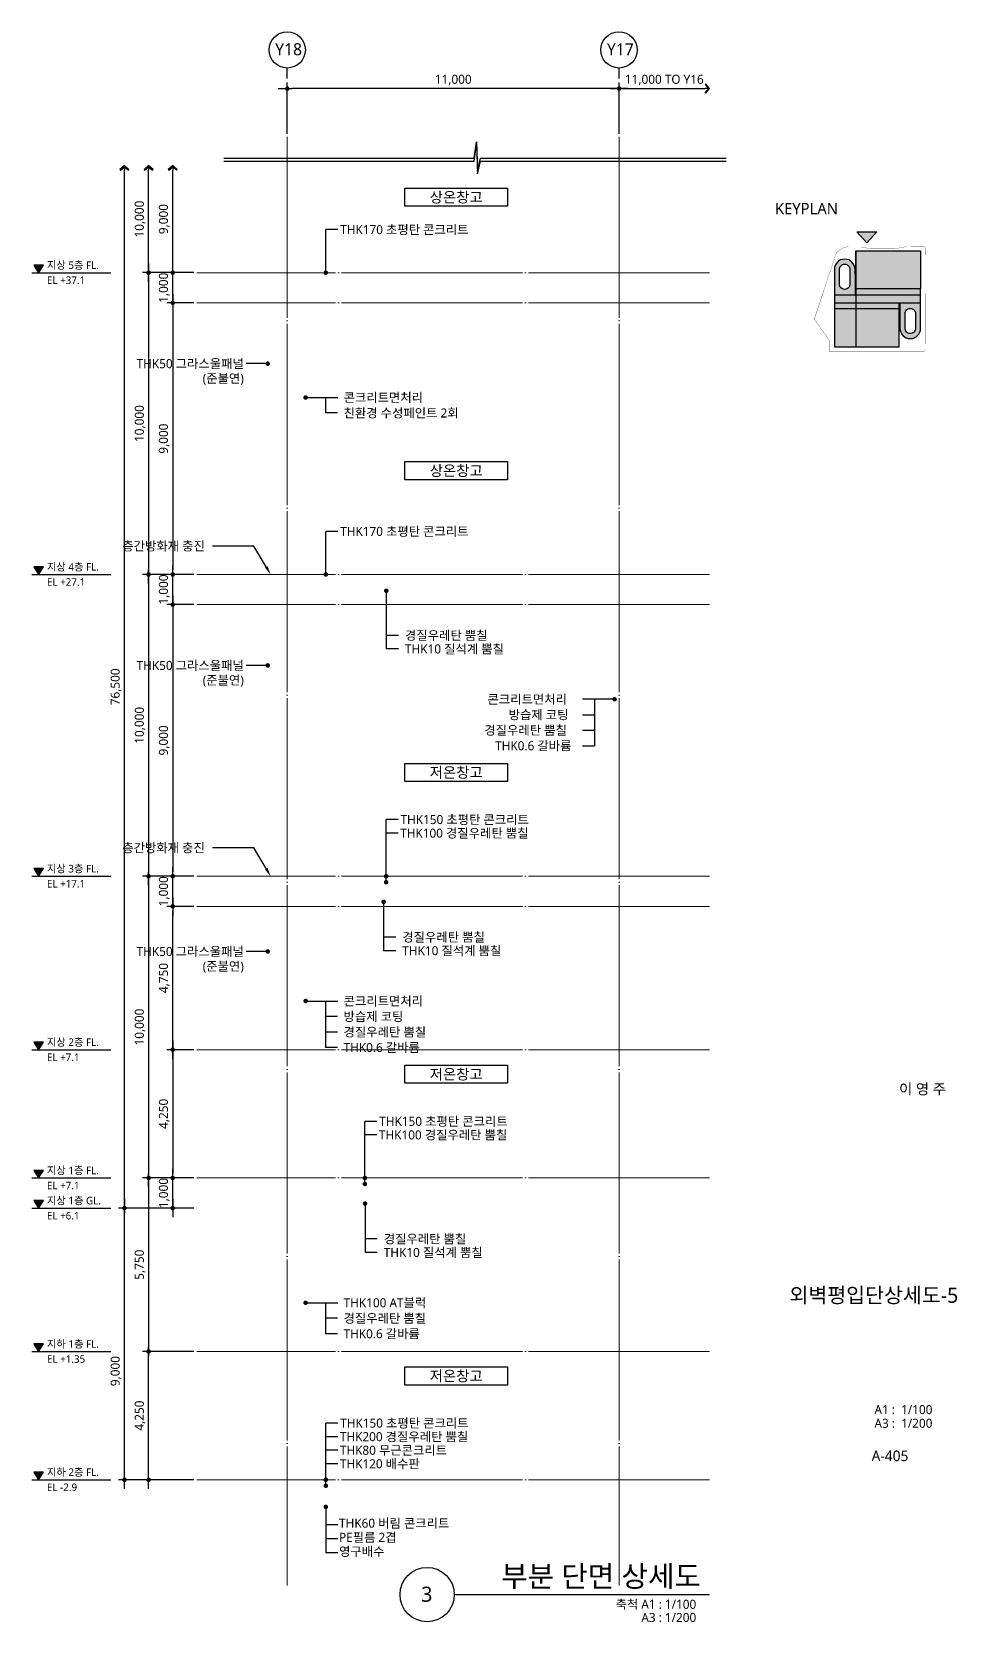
# Model space of a CAD drawing. Header units: millimetres. Extents: x -420989 to -259189, y -1306565 to -1134794.
# Drawn here: x -373897 to -343213, y -1306565 to -1253862 of the extents above; entities that cross this region are included whole.
import ezdxf
from ezdxf.enums import TextEntityAlignment as Align

# ---------------------------------------------------------------- set-up
doc = ezdxf.new("R2010")
doc.units = ezdxf.units.MM
doc.header["$LTSCALE"] = 100
doc.header["$MEASUREMENT"] = 0
for name, pattern in [('CEN', [62, 60, -1, 0, -1]), ('DASHDOTX2', [2, 1, -0.5, 0, -0.5]), ('PHANTOM', [63.5, 31.75, -6.35, 6.35, -6.35, 6.35, -6.35])]:
    doc.linetypes.add(name, pattern=pattern)
doc.layers.get('0').update_dxf_attribs({"linetype": 'CONTINUOUS'})
for name, color, linetype, lineweight in [('A-AXIS-BUBL', 7, 'CONTINUOUS', 25), ('A-AXIS-LINE', 1, 'CEN', 15), ('A-BOND-LIN1', 4, 'DASHDOTX2', 25), ('A-BORD-TEXT', 3, 'CONTINUOUS', 25), ('A-MKXS-TEXT1', 3, 'CONTINUOUS', 25), ('A-MKXX-NAME', 3, 'CONTINUOUS', 25), ('A-MKXX-SYMB', 7, 'CONTINUOUS', 25), ('A-XXXX-SYMB', 7, 'CONTINUOUS', 25), ('A-XXXX-TXT1', 3, 'CONTINUOUS', 25), ('A-XXXX-TXT2', 3, 'CONTINUOUS', 25)]:
    doc.layers.add(name, color=color, linetype=linetype, lineweight=lineweight)
for name, color, linetype in [('A-DIMS', 7, 'CONTINUOUS'), ('A-MKXS-LEAD', 7, 'CONTINUOUS'), ('A-XXXX-SOLD', 252, 'CONTINUOUS'), ('AA-SYMB', 1, 'CONTINUOUS'), ('SYMB', 7, 'CONTINUOUS'), ('TEXT', 4, 'CONTINUOUS'), ('색상', 7, 'CONTINUOUS')]:
    doc.layers.add(name, color=color, linetype=linetype)
doc.styles.add('HY울릉도L', font='')
doc.styles.add('맑은고딕', font='malgun.ttf')
doc.styles.get('HY울릉도L').set_extended_font_data('HYwulM')
doc.dimstyles.new('CDIM', dxfattribs={"dimtxt": 3, "dimasz": 1.5, "dimexe": 2, "dimexo": 1, "dimgap": 1, "dimtad": 1, "dimdec": 0, "dimrnd": 0.5, "dimzin": 0, "dimdsep": 32, "dimlunit": 6, "dimtxsty": 'HY울릉도L', "dimblk1": '_CIDOT', "dimblk2": '_CIDOT', "dimsah": 1, "dimcen": 5.5, "dimclrd": 2, "dimclre": 2, "dimclrt": 7, "dimadec": 0, "dimazin": 0, "dimtfac": 1, "dimtdec": 0, "dimtix": 1, "dimtmove": 2, "dimatfit": 1, "dimldrblk": '_CIDOT', "dimfxl": 1, "dimtolj": 1, "dimtzin": 0, "dimlwd": -1, "dimarcsym": 0})

# ---------------------------------------------------------------- blocks, each defined once
blk = doc.blocks.new('입단면LEVEL1')
at = {"layer": 'SYMB', "linetype": 'ByBlock'}
blk.add_line((0, 0), (26.26, 0), dxfattribs=at)
blk.add_lwpolyline([(0.64, 2.5), (2.24, 0), (3.84, 2.5)], close=True, dxfattribs=at)
blk.add_solid([(0.64, 2.5), (3.84, 2.5), (2.24, 0)], dxfattribs=at)
at = {"layer": 'TEXT', "style": '맑은고딕'}
for tag, p in [('층레벨', (5.03, 1.28)), ('LEVEL', (5.85, -2.99))]:
    blk.add_attdef(tag, p, '', height=2.5, dxfattribs=at)
blk = doc.blocks.new('A$C0A9F2FD3')
at = {"layer": 'A-MKXS-LEAD'}
blk.add_lwpolyline([(-147, 255), (-559, 945), (-1927, 945)], dxfattribs=at)
blk.add_lwpolyline([(3, -5, 0, 100, 0), (-147, 255, 100, 100, 0)], format="xyseb", dxfattribs=at)
at = {"layer": 'A-MKXS-TEXT1', "style": '맑은고딕'}
blk.add_text('층간방화재 충진', height=300, dxfattribs=at).set_placement((-4919, 945), align=Align.MIDDLE_LEFT)
blk = doc.blocks.new('_CIDOT')
at = {"color": 0, "linetype": 'ByBlock'}
blk.add_line((2, 0), (-1, 0), dxfattribs=at)
at = {"color": 0, "linetype": 'ByBlock', "const_width": 0.5}
blk.add_lwpolyline([(-0.25, 0, 1), (0.25, 0, 1)], format="xyb", close=True, dxfattribs=at)
blk = doc.blocks.new('ARROW2')
blk.add_lwpolyline([(-1, 0.87), (-0.26, 0), (-1, -0.87), (-0.85, -1), (0, 0), (-0.85, 1)], close=True)
for points in [[(-1, 0.87), (-0.85, 1), (-0.26, 0), (0, 0)], [(-0.26, 0), (0, 0), (-1, -0.87), (-0.85, -1)]]:
    blk.add_solid(points)
at = {"layer": 'A-XXXX-SYMB'}
blk.add_line((0, 0), (-1, 0), dxfattribs=at)
blk = doc.blocks.new('*D387')
at = {"layer": 'A-DIMS', "transparency": 16777216}
blk.add_line((-370824, -1292694), (-370824, -1258444), dxfattribs=at)
at = {"layer": 'A-DIMS', "lineweight": -2, "transparency": 16777216}
blk.add_line((-368524, -1292844), (-371024, -1292844), dxfattribs=at)
at = {"layer": 'A-DIMS', "transparency": 16777216, "xscale": 150, "yscale": 150, "zscale": 150}
for name, p, rotation in [('ARROW2', (-370824, -1258294), 90), ('_CIDOT', (-370824, -1292844), 270)]:
    blk.add_blockref(name, p, dxfattribs=dict(at, rotation=rotation))
at = {"layer": 'A-DIMS', "color": 3, "transparency": 16777216, "insert": (-371105, -1275569), "char_height": 300, "attachment_point": 5, "rotation": 90, "style": '맑은고딕'}
blk.add_mtext('\\A1;76,500', dxfattribs=at)
blk = doc.blocks.new('*D388')
at = {"layer": 'A-DIMS', "lineweight": -2, "transparency": 16777216}
for p, q in [((-368524, -1281844), (-370224, -1281844)), ((-368524, -1291844), (-370224, -1291844))]:
    blk.add_line(p, q, dxfattribs=at)
at = {"layer": 'A-DIMS', "transparency": 16777216}
blk.add_line((-370024, -1281994), (-370024, -1291694), dxfattribs=at)
at = {"layer": 'A-DIMS', "transparency": 16777216, "xscale": 150, "yscale": 150, "zscale": 150}
for p, rotation in [((-370024, -1281844), 90), ((-370024, -1291844), 270)]:
    blk.add_blockref('_CIDOT', p, dxfattribs=dict(at, rotation=rotation))
at = {"layer": 'A-DIMS', "color": 3, "transparency": 16777216, "insert": (-370305, -1286844), "char_height": 300, "attachment_point": 5, "rotation": 90, "style": '맑은고딕'}
blk.add_mtext('\\A1;10,000', dxfattribs=at)
blk = doc.blocks.new('*D389')
at = {"layer": 'A-DIMS', "transparency": 16777216}
for p, q in [((-369224, -1291694), (-369224, -1291544)), ((-369224, -1292844), (-369224, -1291844)), ((-369224, -1292994), (-369224, -1293144))]:
    blk.add_line(p, q, dxfattribs=at)
at = {"layer": 'A-DIMS', "lineweight": -2, "transparency": 16777216}
for p, q in [((-368524, -1291844), (-369424, -1291844)), ((-368524, -1292844), (-369424, -1292844))]:
    blk.add_line(p, q, dxfattribs=at)
at = {"layer": 'A-DIMS', "transparency": 16777216, "xscale": 150, "yscale": 150, "zscale": 150}
for p, rotation in [((-369224, -1291844), 270), ((-369224, -1292844), 90)]:
    blk.add_blockref('_CIDOT', p, dxfattribs=dict(at, rotation=rotation))
at = {"layer": 'A-DIMS', "color": 3, "transparency": 16777216, "insert": (-369505, -1292344), "char_height": 300, "attachment_point": 5, "rotation": 90, "style": '맑은고딕'}
blk.add_mtext('\\A1;1,000', dxfattribs=at)
blk = doc.blocks.new('*D390')
at = {"layer": 'A-DIMS', "lineweight": -2, "transparency": 16777216}
for p, q in [((-368524, -1292844), (-371024, -1292844)), ((-368524, -1301844), (-371024, -1301844))]:
    blk.add_line(p, q, dxfattribs=at)
at = {"layer": 'A-DIMS', "transparency": 16777216}
blk.add_line((-370824, -1301694), (-370824, -1292994), dxfattribs=at)
at = {"layer": 'A-DIMS', "transparency": 16777216, "xscale": 150, "yscale": 150, "zscale": 150}
for p, rotation in [((-370824, -1292844), 90), ((-370824, -1301844), 270)]:
    blk.add_blockref('_CIDOT', p, dxfattribs=dict(at, rotation=rotation))
at = {"layer": 'A-DIMS', "color": 3, "transparency": 16777216, "insert": (-371105, -1298244), "char_height": 300, "attachment_point": 5, "rotation": 90, "style": '맑은고딕'}
blk.add_mtext('\\A1;9,000', dxfattribs=at)
blk = doc.blocks.new('*D391')
at = {"layer": 'A-DIMS', "lineweight": -2, "transparency": 16777216}
for p, q in [((-368524, -1291844), (-370224, -1291844)), ((-368524, -1297594), (-370224, -1297594))]:
    blk.add_line(p, q, dxfattribs=at)
at = {"layer": 'A-DIMS', "transparency": 16777216}
blk.add_line((-370024, -1291994), (-370024, -1297444), dxfattribs=at)
at = {"layer": 'A-DIMS', "transparency": 16777216, "xscale": 150, "yscale": 150, "zscale": 150}
for p, rotation in [((-370024, -1291844), 90), ((-370024, -1297594), 270)]:
    blk.add_blockref('_CIDOT', p, dxfattribs=dict(at, rotation=rotation))
at = {"layer": 'A-DIMS', "color": 3, "transparency": 16777216, "insert": (-370305, -1294719), "char_height": 300, "attachment_point": 5, "rotation": 90, "style": '맑은고딕'}
blk.add_mtext('\\A1;5,750', dxfattribs=at)
blk = doc.blocks.new('*D392')
at = {"layer": 'A-DIMS', "lineweight": -2, "transparency": 16777216}
for p, q in [((-368524, -1297594), (-370224, -1297594)), ((-368524, -1301844), (-370224, -1301844))]:
    blk.add_line(p, q, dxfattribs=at)
at = {"layer": 'A-DIMS', "transparency": 16777216}
blk.add_line((-370024, -1301694), (-370024, -1297744), dxfattribs=at)
at = {"layer": 'A-DIMS', "transparency": 16777216, "xscale": 150, "yscale": 150, "zscale": 150}
for p, rotation in [((-370024, -1297594), 90), ((-370024, -1301844), 270)]:
    blk.add_blockref('_CIDOT', p, dxfattribs=dict(at, rotation=rotation))
at = {"layer": 'A-DIMS', "color": 3, "transparency": 16777216, "insert": (-370305, -1299719), "char_height": 300, "attachment_point": 5, "rotation": 90, "style": '맑은고딕'}
blk.add_mtext('\\A1;4,250', dxfattribs=at)
blk = doc.blocks.new('*D393')
at = {"layer": 'A-DIMS', "lineweight": -2, "transparency": 16777216}
for p, q in [((-368524, -1287594), (-369424, -1287594)), ((-368524, -1291844), (-369424, -1291844))]:
    blk.add_line(p, q, dxfattribs=at)
at = {"layer": 'A-DIMS', "transparency": 16777216}
blk.add_line((-369224, -1287744), (-369224, -1291694), dxfattribs=at)
at = {"layer": 'A-DIMS', "transparency": 16777216, "xscale": 150, "yscale": 150, "zscale": 150}
for p, rotation in [((-369224, -1287594), 90), ((-369224, -1291844), 270)]:
    blk.add_blockref('_CIDOT', p, dxfattribs=dict(at, rotation=rotation))
at = {"layer": 'A-DIMS', "color": 3, "transparency": 16777216, "insert": (-369505, -1289719), "char_height": 300, "attachment_point": 5, "rotation": 90, "style": '맑은고딕'}
blk.add_mtext('\\A1;4,250', dxfattribs=at)
blk = doc.blocks.new('*D394')
at = {"layer": 'A-DIMS', "transparency": 16777216}
for p, q in [((-369224, -1281694), (-369224, -1281544)), ((-369224, -1282844), (-369224, -1281844)), ((-369224, -1282994), (-369224, -1283144))]:
    blk.add_line(p, q, dxfattribs=at)
at = {"layer": 'A-DIMS', "lineweight": -2, "transparency": 16777216}
for p, q in [((-368524, -1281844), (-369424, -1281844)), ((-368524, -1282844), (-369424, -1282844))]:
    blk.add_line(p, q, dxfattribs=at)
at = {"layer": 'A-DIMS', "transparency": 16777216, "xscale": 150, "yscale": 150, "zscale": 150}
for p, rotation in [((-369224, -1281844), 270), ((-369224, -1282844), 90)]:
    blk.add_blockref('_CIDOT', p, dxfattribs=dict(at, rotation=rotation))
at = {"layer": 'A-DIMS', "color": 3, "transparency": 16777216, "insert": (-369505, -1282344), "char_height": 300, "attachment_point": 5, "rotation": 90, "style": '맑은고딕'}
blk.add_mtext('\\A1;1,000', dxfattribs=at)
blk = doc.blocks.new('*D395')
at = {"layer": 'A-DIMS', "lineweight": -2, "transparency": 16777216}
for p, q in [((-368524, -1271844), (-370224, -1271844)), ((-368524, -1281844), (-370224, -1281844))]:
    blk.add_line(p, q, dxfattribs=at)
at = {"layer": 'A-DIMS', "transparency": 16777216}
blk.add_line((-370024, -1271994), (-370024, -1281694), dxfattribs=at)
at = {"layer": 'A-DIMS', "transparency": 16777216, "xscale": 150, "yscale": 150, "zscale": 150}
for p, rotation in [((-370024, -1271844), 90), ((-370024, -1281844), 270)]:
    blk.add_blockref('_CIDOT', p, dxfattribs=dict(at, rotation=rotation))
at = {"layer": 'A-DIMS', "color": 3, "transparency": 16777216, "insert": (-370305, -1276844), "char_height": 300, "attachment_point": 5, "rotation": 90, "style": '맑은고딕'}
blk.add_mtext('\\A1;10,000', dxfattribs=at)
blk = doc.blocks.new('*D396')
at = {"layer": 'A-DIMS', "lineweight": -2, "transparency": 16777216}
for p, q in [((-368524, -1272844), (-369424, -1272844)), ((-368524, -1281844), (-369424, -1281844))]:
    blk.add_line(p, q, dxfattribs=at)
at = {"layer": 'A-DIMS', "transparency": 16777216}
blk.add_line((-369224, -1272994), (-369224, -1281694), dxfattribs=at)
at = {"layer": 'A-DIMS', "transparency": 16777216, "xscale": 150, "yscale": 150, "zscale": 150}
for p, rotation in [((-369224, -1272844), 90), ((-369224, -1281844), 270)]:
    blk.add_blockref('_CIDOT', p, dxfattribs=dict(at, rotation=rotation))
at = {"layer": 'A-DIMS', "color": 3, "transparency": 16777216, "insert": (-369505, -1277344), "char_height": 300, "attachment_point": 5, "rotation": 90, "style": '맑은고딕'}
blk.add_mtext('\\A1;9,000', dxfattribs=at)
blk = doc.blocks.new('*D397')
at = {"layer": 'A-DIMS', "transparency": 16777216}
for p, q in [((-369224, -1271694), (-369224, -1271544)), ((-369224, -1272844), (-369224, -1271844)), ((-369224, -1272994), (-369224, -1273144))]:
    blk.add_line(p, q, dxfattribs=at)
at = {"layer": 'A-DIMS', "lineweight": -2, "transparency": 16777216}
for p, q in [((-368524, -1271844), (-369424, -1271844)), ((-368524, -1272844), (-369424, -1272844))]:
    blk.add_line(p, q, dxfattribs=at)
at = {"layer": 'A-DIMS', "transparency": 16777216, "xscale": 150, "yscale": 150, "zscale": 150}
for p, rotation in [((-369224, -1271844), 270), ((-369224, -1272844), 90)]:
    blk.add_blockref('_CIDOT', p, dxfattribs=dict(at, rotation=rotation))
at = {"layer": 'A-DIMS', "color": 3, "transparency": 16777216, "insert": (-369505, -1272344), "char_height": 300, "attachment_point": 5, "rotation": 90, "style": '맑은고딕'}
blk.add_mtext('\\A1;1,000', dxfattribs=at)
blk = doc.blocks.new('*D398')
at = {"layer": 'A-DIMS', "lineweight": -2, "transparency": 16777216}
for p, q in [((-368524, -1261844), (-370224, -1261844)), ((-368524, -1271844), (-370224, -1271844))]:
    blk.add_line(p, q, dxfattribs=at)
at = {"layer": 'A-DIMS', "transparency": 16777216}
blk.add_line((-370024, -1261994), (-370024, -1271694), dxfattribs=at)
at = {"layer": 'A-DIMS', "transparency": 16777216, "xscale": 150, "yscale": 150, "zscale": 150}
for p, rotation in [((-370024, -1261844), 90), ((-370024, -1271844), 270)]:
    blk.add_blockref('_CIDOT', p, dxfattribs=dict(at, rotation=rotation))
at = {"layer": 'A-DIMS', "color": 3, "transparency": 16777216, "insert": (-370305, -1266844), "char_height": 300, "attachment_point": 5, "rotation": 90, "style": '맑은고딕'}
blk.add_mtext('\\A1;10,000', dxfattribs=at)
blk = doc.blocks.new('*D399')
at = {"layer": 'A-DIMS', "lineweight": -2, "transparency": 16777216}
for p, q in [((-368524, -1262844), (-369424, -1262844)), ((-368524, -1271844), (-369424, -1271844))]:
    blk.add_line(p, q, dxfattribs=at)
at = {"layer": 'A-DIMS', "transparency": 16777216}
blk.add_line((-369224, -1262994), (-369224, -1271694), dxfattribs=at)
at = {"layer": 'A-DIMS', "transparency": 16777216, "xscale": 150, "yscale": 150, "zscale": 150}
for p, rotation in [((-369224, -1262844), 90), ((-369224, -1271844), 270)]:
    blk.add_blockref('_CIDOT', p, dxfattribs=dict(at, rotation=rotation))
at = {"layer": 'A-DIMS', "color": 3, "transparency": 16777216, "insert": (-369505, -1267344), "char_height": 300, "attachment_point": 5, "rotation": 90, "style": '맑은고딕'}
blk.add_mtext('\\A1;9,000', dxfattribs=at)
blk = doc.blocks.new('*D400')
at = {"layer": 'A-DIMS', "transparency": 16777216}
for p, q in [((-369224, -1261694), (-369224, -1261544)), ((-369224, -1262844), (-369224, -1261844)), ((-369224, -1262994), (-369224, -1263144))]:
    blk.add_line(p, q, dxfattribs=at)
at = {"layer": 'A-DIMS', "lineweight": -2, "transparency": 16777216}
for p, q in [((-368524, -1261844), (-369424, -1261844)), ((-368524, -1262844), (-369424, -1262844))]:
    blk.add_line(p, q, dxfattribs=at)
at = {"layer": 'A-DIMS', "transparency": 16777216, "xscale": 150, "yscale": 150, "zscale": 150}
for p, rotation in [((-369224, -1261844), 270), ((-369224, -1262844), 90)]:
    blk.add_blockref('_CIDOT', p, dxfattribs=dict(at, rotation=rotation))
at = {"layer": 'A-DIMS', "color": 3, "transparency": 16777216, "insert": (-369505, -1262344), "char_height": 300, "attachment_point": 5, "rotation": 90, "style": '맑은고딕'}
blk.add_mtext('\\A1;1,000', dxfattribs=at)
blk = doc.blocks.new('*D401')
at = {"layer": 'A-DIMS', "transparency": 16777216}
blk.add_line((-370024, -1261694), (-370024, -1258444), dxfattribs=at)
at = {"layer": 'A-DIMS', "lineweight": -2, "transparency": 16777216}
blk.add_line((-368524, -1261844), (-370224, -1261844), dxfattribs=at)
at = {"layer": 'A-DIMS', "transparency": 16777216, "xscale": 150, "yscale": 150, "zscale": 150}
for name, p, rotation in [('ARROW2', (-370024, -1258294), 90), ('_CIDOT', (-370024, -1261844), 270)]:
    blk.add_blockref(name, p, dxfattribs=dict(at, rotation=rotation))
at = {"layer": 'A-DIMS', "color": 3, "transparency": 16777216, "insert": (-370305, -1260069), "char_height": 300, "attachment_point": 5, "rotation": 90, "style": '맑은고딕'}
blk.add_mtext('\\A1;10,000', dxfattribs=at)
blk = doc.blocks.new('*D402')
at = {"layer": 'A-DIMS', "transparency": 16777216}
blk.add_line((-369224, -1261694), (-369224, -1258444), dxfattribs=at)
at = {"layer": 'A-DIMS', "lineweight": -2, "transparency": 16777216}
blk.add_line((-368524, -1261844), (-369424, -1261844), dxfattribs=at)
at = {"layer": 'A-DIMS', "transparency": 16777216, "xscale": 150, "yscale": 150, "zscale": 150}
for name, p, rotation in [('ARROW2', (-369224, -1258294), 90), ('_CIDOT', (-369224, -1261844), 270)]:
    blk.add_blockref(name, p, dxfattribs=dict(at, rotation=rotation))
at = {"layer": 'A-DIMS', "color": 3, "transparency": 16777216, "insert": (-369505, -1260069), "char_height": 300, "attachment_point": 5, "rotation": 90, "style": '맑은고딕'}
blk.add_mtext('\\A1;9,000', dxfattribs=at)
blk = doc.blocks.new('*D423')
at = {"layer": 'A-DIMS', "lineweight": -2, "transparency": 16777216}
for p, q in [((-365424, -1257244), (-365424, -1255544)), ((-354424, -1257244), (-354424, -1255544))]:
    blk.add_line(p, q, dxfattribs=at)
at = {"layer": 'A-DIMS', "transparency": 16777216}
blk.add_line((-354574, -1255744), (-365274, -1255744), dxfattribs=at)
at = {"layer": 'A-DIMS', "transparency": 16777216, "xscale": 150, "yscale": 150, "zscale": 150, "rotation": 180}
blk.add_blockref('_CIDOT', (-365424, -1255744), dxfattribs=at)
at = {"layer": 'A-DIMS', "transparency": 16777216, "xscale": 150, "yscale": 150, "zscale": 150}
blk.add_blockref('_CIDOT', (-354424, -1255744), dxfattribs=at)
at = {"layer": 'A-DIMS', "color": 3, "transparency": 16777216, "insert": (-359924, -1255463), "char_height": 300, "attachment_point": 5, "style": '맑은고딕'}
blk.add_mtext('\\A1;11,000', dxfattribs=at)
blk = doc.blocks.new('*D361')
at = {"layer": 'A-DIMS', "lineweight": -2, "transparency": 16777216}
blk.add_line((-354424, -1257244), (-354424, -1255544), dxfattribs=at)
at = {"layer": 'A-DIMS', "transparency": 16777216}
blk.add_line((-354274, -1255744), (-351574, -1255744), dxfattribs=at)
at = {"layer": 'A-DIMS', "transparency": 16777216, "xscale": 150, "yscale": 150, "zscale": 150, "rotation": 180}
blk.add_blockref('_CIDOT', (-354424, -1255744), dxfattribs=at)
at = {"layer": 'A-DIMS', "transparency": 16777216, "xscale": 150, "yscale": 150, "zscale": 150}
blk.add_blockref('ARROW2', (-351424, -1255744), dxfattribs=at)
at = {"layer": 'A-DIMS', "color": 3, "transparency": 16777216, "insert": (-352924, -1255463), "char_height": 300, "attachment_point": 5, "style": '맑은고딕'}
blk.add_mtext('\\A1;11,000 TO Y16', dxfattribs=at)
blk = doc.blocks.new('*D365')
at = {"layer": 'A-DIMS', "lineweight": -2, "transparency": 16777216}
for p, q in [((-368524, -1282844), (-369424, -1282844)), ((-368524, -1287594), (-369424, -1287594))]:
    blk.add_line(p, q, dxfattribs=at)
at = {"layer": 'A-DIMS', "transparency": 16777216}
blk.add_line((-369224, -1287444), (-369224, -1282994), dxfattribs=at)
at = {"layer": 'A-DIMS', "transparency": 16777216, "xscale": 150, "yscale": 150, "zscale": 150}
for p, rotation in [((-369224, -1282844), 90), ((-369224, -1287594), 270)]:
    blk.add_blockref('_CIDOT', p, dxfattribs=dict(at, rotation=rotation))
at = {"layer": 'A-DIMS', "color": 3, "transparency": 16777216, "insert": (-369505, -1285219), "char_height": 300, "attachment_point": 5, "rotation": 90, "style": '맑은고딕'}
blk.add_mtext('\\A1;4,750', dxfattribs=at)

msp = doc.modelspace()

# ---------------------------------------------------------------- hatches: boundary and pattern name
h = msp.add_hatch(color=253)
h.dxf.hatch_style = 1
h.paths.add_polyline_path([(-344426, -1261119.8), (-346577.1, -1261119.8), (-346577.1, -1262382.1), (-344426, -1262382.1)])
h.paths.add_polyline_path([(-345135.5, -1263044.7), (-347286.6, -1263044.7), (-347286.6, -1264306.9), (-345135.5, -1264306.9)])
at = {"layer": 'A-MKXS-LEAD'}
h = msp.add_hatch(color=256, dxfattribs=at)
h.dxf.hatch_style = 1
h.paths.add_polyline_path([(-345877.7, -1260489.1), (-346211.1, -1260856.1), (-346544.4, -1260489.1)])
at = {"layer": '색상'}
h = msp.add_hatch(color=254, dxfattribs=at)
h.dxf.hatch_style = 1
h.paths.add_polyline_path([(-346601.4, -1261738.8, 0.4142136), (-346944, -1261396.2, 0.4142136), (-347286.6, -1261738.8), (-347286.6, -1261892.3), (-347286.6, -1262576), (-346601.4, -1262576)])
h.paths.add_polyline_path([(-346944, -1262398.2, -0.4142136), (-347118.6, -1262223.7), (-347118.6, -1262070.1), (-347118.6, -1261908.5), (-347118.6, -1261738.8, -0.4142136), (-346944, -1261564.3, -0.4142136), (-346769.5, -1261738.8), (-346769.5, -1261892.3), (-346769.5, -1262054), (-346769.5, -1262223.7, -0.4142136)], flags=16)
h.paths.add_polyline_path([(-344426, -1262382.1), (-346577.1, -1262382.1), (-346577.1, -1262576), (-344426, -1262576)])
h.paths.add_polyline_path([(-344426, -1262576), (-347286.6, -1262576), (-347286.6, -1262850.7), (-344426, -1262850.7)])
h.paths.add_polyline_path([(-345135.5, -1262850.7), (-347286.6, -1262850.7), (-347286.6, -1263044.7), (-345135.5, -1263044.7)])
h.paths.add_polyline_path([(-344426, -1262850.7), (-345111.3, -1262850.7), (-345111.3, -1263356.6), (-345111.3, -1263687.9, 0.4142136), (-344768.7, -1264030.5, 0.4142136), (-344426, -1263687.9), (-344426, -1263518.2), (-344426, -1263356.6)])
h.paths.add_polyline_path([(-344594.1, -1263203.1), (-344594.1, -1263356.6), (-344594.1, -1263518.2), (-344594.1, -1263687.9, -0.4142136), (-344768.7, -1263862.4, -0.4142136), (-344943.2, -1263687.9), (-344943.2, -1263534.4), (-344943.2, -1263372.8), (-344943.2, -1263203.1, -0.4142136), (-344768.7, -1263028.5, -0.4142136)], flags=16)

# ---------------------------------------------------------------- linework, layer by layer
for p, q in [((-347286.6, -1261738.8), (-347286.6, -1261892.3)), ((-347286.6, -1261892.3), (-347286.6, -1263044.7)), ((-346601.4, -1261738.8), (-346601.4, -1262576)), ((-346601.4, -1261892.3), (-346601.4, -1261738.8)), ((-347286.6, -1262576), (-344426, -1262576)), ((-346577.1, -1262382.1), (-346577.1, -1262576)), ((-344426, -1263356.6), (-344426, -1262382.1)), ((-344426, -1262850.7), (-347286.6, -1262850.7)), ((-345135.5, -1263044.7), (-345135.5, -1262850.7)), ((-345111.3, -1262850.7), (-345111.3, -1263356.6)), ((-345111.3, -1263356.6), (-345111.3, -1263687.9)), ((-344426, -1263518.2), (-344426, -1263356.6)), ((-344426, -1263687.9), (-344426, -1263518.2))]:
    msp.add_line(p, q)
for points in [[(-346577.1, -1261119.8), (-344426, -1261119.8), (-344426, -1262382.1), (-346577.1, -1262382.1)], [(-347286.6, -1264306.9), (-345135.5, -1264306.9), (-345135.5, -1263044.7), (-347286.6, -1263044.7)]]:
    msp.add_lwpolyline(points, close=True)
for points in [[(-346769.5, -1261738.8), (-346769.5, -1261892.3), (-346769.5, -1262054), (-346769.5, -1262223.7, -0.4142136), (-346944, -1262398.2, -0.4142136), (-347118.6, -1262223.7), (-347118.6, -1262070.1), (-347118.6, -1261908.5), (-347118.6, -1261738.8, -0.4142136), (-346944, -1261564.3, -0.4142136), (-346769.5, -1261738.8)], [(-344594.1, -1263203.1), (-344594.1, -1263356.6), (-344594.1, -1263518.2), (-344594.1, -1263687.9, -0.4142136), (-344768.7, -1263862.4, -0.4142136), (-344943.2, -1263687.9), (-344943.2, -1263534.4), (-344943.2, -1263372.8), (-344943.2, -1263203.1, -0.4142136), (-344768.7, -1263028.5, -0.4142136), (-344594.1, -1263203.1)]]:
    msp.add_lwpolyline(points, format="xyb", close=True)
for centre, start, end in [((-346944, -1261738.8), 90, 180), ((-346944, -1261738.8), 0, 90), ((-344768.7, -1263687.9), 180, 270), ((-344768.7, -1263687.9), 270, 0)]:
    msp.add_arc(centre, 342.6, start, end)
at = {"layer": 'A-AXIS-BUBL', "ltscale": 0.2}
for p, q in [((-365424.4, -1255412.4), (-365424.4, -1255062.4)), ((-354424.4, -1255412.4), (-354424.4, -1255062.4))]:
    msp.add_line(p, q, dxfattribs=at)
for centre in [(-365426.9, -1254462.4), (-354426.9, -1254462.4)]:
    msp.add_circle(centre, 600, dxfattribs=at)
at = {"layer": 'A-AXIS-LINE'}
for p, q in [((-365424.4, -1257344.2), (-365424.4, -1305344.2)), ((-354424.4, -1257344.2), (-354424.4, -1305344.2)), ((-351424.4, -1261844.2), (-368424.4, -1261844.2)), ((-351424.4, -1262844.2), (-368424.4, -1262844.2)), ((-351424.4, -1271844.2), (-368424.4, -1271844.2)), ((-351424.4, -1272844.2), (-368424.4, -1272844.2)), ((-351424.4, -1281844.2), (-368424.4, -1281844.2)), ((-351424.4, -1282844.2), (-368424.4, -1282844.2)), ((-351424.4, -1287594.2), (-368424.4, -1287594.2)), ((-351424.4, -1291844.2), (-368424.4, -1291844.2)), ((-351424.4, -1297594.2), (-368424.4, -1297594.2)), ((-351424.4, -1301844.2), (-368424.4, -1301844.2))]:
    msp.add_line(p, q, dxfattribs=at)
at = {"layer": 'A-BOND-LIN1', "color": 1, "linetype": 'PHANTOM', "ltscale": 50, "const_width": 8.08}
msp.add_lwpolyline([(-347620.5, -1262395.3), (-347211.1, -1261168.1), (-346988.1, -1261007.8), (-346879.2, -1260991.6), (-346686, -1260993), (-346530.1, -1260992.2), (-346394, -1260992.2), (-346169.2, -1261037.7), (-346079.3, -1261055.9), (-345322.1, -1261057.3), (-345200.8, -1261036.4), (-345033.1, -1261007), (-344906.3, -1260983.7), (-344314.5, -1260972.8), (-344256.3, -1261031.4), (-344256.4, -1261048), (-344256.5, -1261070.1), (-344256.9, -1261129.6), (-344259.5, -1262396.1), (-344269.2, -1264413.8), (-344326.9, -1264470.5), (-347435.4, -1264470.5), (-347437.8, -1264112.2), (-347950.8, -1263381.4), (-347739.8, -1262749.3), (-347650.8, -1262482.6), (-347621.6, -1262395.3)], close=True, dxfattribs=at)
at = {"layer": 'A-MKXS-LEAD'}
for p, q in [((-364148.9, -1261844.2), (-364148.9, -1260417.4)), ((-363748.9, -1260417.4), (-364148.9, -1260417.4)), ((-366074.4, -1264859.3), (-366786.3, -1264859.3)), ((-364816.9, -1265980.2), (-363754.2, -1265980.2)), ((-364155.6, -1265980.2), (-364155.6, -1266493.7)), ((-363755.6, -1266493.7), (-364155.6, -1266493.7)), ((-364148.9, -1271844.2), (-364148.9, -1270417.4)), ((-363748.9, -1270417.4), (-364148.9, -1270417.4)), ((-362142, -1272385.8), (-362142, -1274313.4)), ((-361742, -1273863.4), (-362142, -1273863.4)), ((-361742, -1274313.4), (-362142, -1274313.4)), ((-366074.4, -1274859.3), (-366786.3, -1274859.3)), ((-354573.1, -1275980.2), (-355635.7, -1275980.2)), ((-355234.4, -1275980.2), (-355234.4, -1277520.7)), ((-355634.4, -1276493.7), (-355234.4, -1276493.7)), ((-355634.4, -1277007.2), (-355234.4, -1277007.2)), ((-355634.4, -1277520.7), (-355234.4, -1277520.7)), ((-362148.9, -1282044.2), (-362148.9, -1279967.4)), ((-361748.9, -1279967.4), (-362148.9, -1279967.4)), ((-361748.9, -1280417.4), (-362148.9, -1280417.4)), ((-362230.6, -1282693.6), (-362230.6, -1284313.4)), ((-366074.4, -1284337.5), (-366786.3, -1284337.5)), ((-361830.6, -1283863.4), (-362230.6, -1283863.4)), ((-361830.6, -1284313.4), (-362230.6, -1284313.4)), ((-364816.9, -1285980.2), (-363754.2, -1285980.2)), ((-364155.6, -1285980.2), (-364155.6, -1287520.7)), ((-363755.6, -1286493.7), (-364155.6, -1286493.7)), ((-363755.6, -1287007.2), (-364155.6, -1287007.2)), ((-363755.6, -1287520.7), (-364155.6, -1287520.7)), ((-362853.1, -1292044.2), (-362853.1, -1289967.4)), ((-362453.1, -1289967.4), (-362853.1, -1289967.4)), ((-362453.1, -1290417.4), (-362853.1, -1290417.4)), ((-362846.2, -1292693.6), (-362846.2, -1294313.4)), ((-362446.2, -1293863.4), (-362846.2, -1293863.4)), ((-362446.2, -1294313.4), (-362846.2, -1294313.4)), ((-364816.9, -1295980.2), (-363754.2, -1295980.2)), ((-364155.6, -1295980.2), (-364156.9, -1297007.2)), ((-363756.9, -1296493.7), (-364156.9, -1296493.7)), ((-363756.9, -1297007.2), (-364156.9, -1297007.2)), ((-364148.9, -1302044.2), (-364148.9, -1299967.4)), ((-363748.9, -1299967.4), (-364148.9, -1299967.4)), ((-363748.9, -1300417.4), (-364148.9, -1300417.4)), ((-363748.9, -1300867.4), (-364148.9, -1300867.4)), ((-363748.9, -1301317.4), (-364148.9, -1301317.4)), ((-364148.9, -1302745), (-364148.9, -1304271.7)), ((-363748.9, -1303334.6), (-364148.9, -1303334.6)), ((-363748.9, -1303803.2), (-364148.9, -1303803.2)), ((-363748.9, -1304271.7), (-364148.9, -1304271.7))]:
    msp.add_line(p, q, dxfattribs=at)
msp.add_lwpolyline([(-345877.7, -1260489.1), (-346211.1, -1260856.1), (-346544.4, -1260489.1)], close=True, dxfattribs=at)
at = {"layer": 'A-MKXS-LEAD', "const_width": 75}
for points in [[(-364186.4, -1261844.2, 1), (-364111.4, -1261844.2, 1)], [(-366111.9, -1264859.3, 1), (-366036.9, -1264859.3, 1)], [(-364779.4, -1265980.2, -1), (-364854.4, -1265980.2, -1)], [(-364186.4, -1271844.2, 1), (-364111.4, -1271844.2, 1)], [(-362179.5, -1272385.8, 1), (-362104.5, -1272385.8, 1)], [(-362179.5, -1272385.8, 1), (-362104.5, -1272385.8, 1)], [(-366111.9, -1274859.3, 1), (-366036.9, -1274859.3, 1)], [(-354610.6, -1275980.2, 1), (-354535.6, -1275980.2, 1)], [(-362186.4, -1281844.2, 1), (-362111.4, -1281844.2, 1)], [(-362186.4, -1282044.2, 1), (-362111.4, -1282044.2, 1)], [(-362268.1, -1282693.6, 1), (-362193.1, -1282693.6, 1)], [(-362268.1, -1282693.6, 1), (-362193.1, -1282693.6, 1)], [(-366111.9, -1284337.5, 1), (-366036.9, -1284337.5, 1)], [(-364779.4, -1285980.2, -1), (-364854.4, -1285980.2, -1)], [(-362890.6, -1291844.2, 1), (-362815.6, -1291844.2, 1)], [(-362890.6, -1292044.2, 1), (-362815.6, -1292044.2, 1)], [(-362883.7, -1292693.6, 1), (-362808.7, -1292693.6, 1)], [(-364779.4, -1295980.2, -1), (-364854.4, -1295980.2, -1)], [(-364186.4, -1301844.2, 1), (-364111.4, -1301844.2, 1)], [(-364186.4, -1302044.2, 1), (-364111.4, -1302044.2, 1)], [(-364186.4, -1302745, -1), (-364111.4, -1302745, -1)]]:
    msp.add_lwpolyline(points, format="xyb", close=True, dxfattribs=at)
at = {"layer": 'A-MKXX-SYMB'}
for points in [[(-358124.4, -1259642.7), (-361524.4, -1259642.7), (-361524.4, -1259042.7), (-358124.4, -1259042.7)], [(-358124.4, -1268705.3), (-361524.4, -1268705.3), (-361524.4, -1268105.3), (-358124.4, -1268105.3)], [(-358124.4, -1278705.3), (-361524.4, -1278705.3), (-361524.4, -1278105.3), (-358124.4, -1278105.3)], [(-358124.4, -1288705.3), (-361524.4, -1288705.3), (-361524.4, -1288105.3), (-358124.4, -1288105.3)], [(-358124.4, -1298705.3), (-361524.4, -1298705.3), (-361524.4, -1298105.3), (-358124.4, -1298105.3)]]:
    msp.add_lwpolyline(points, close=True, dxfattribs=at)
at = {"layer": 'A-XXXX-SOLD'}
msp.add_line((-346577.1, -1261119.8), (-346577.1, -1264306.9), dxfattribs=at)
at = {"layer": 'A-XXXX-SYMB'}
msp.add_line((-359887.9, -1305648.9), (-351424.4, -1305648.9), dxfattribs=at)
msp.add_circle((-360787.9, -1305648.9), 900, dxfattribs=at)
at = {"layer": 'AA-SYMB'}
for points in [[(-367533.5, -1258044.2), (-359223.5, -1258044.2), (-359156, -1257511.8), (-359122.4, -1258465.5), (-359015.8, -1258044.2), (-350874.1, -1258044.2)], [(-367533.5, -1258144.2), (-359223.5, -1258144.2), (-359156, -1257611.8), (-359122.4, -1258565.5), (-359015.8, -1258144.2), (-350874.1, -1258144.2)]]:
    msp.add_lwpolyline(points, dxfattribs=at)

# ---------------------------------------------------------------- block references
at = {"layer": 'A-MKXS-TEXT1'}
for p in [(-365977.4, -1271847.9), (-365977.4, -1281847.9)]:
    msp.add_blockref('A$C0A9F2FD3', p, dxfattribs=at)
at = {"layer": 'TEXT'}
ref = msp.add_blockref('입단면LEVEL1', (-373896.8, -1261844.2), dxfattribs=dict(at, xscale=100, yscale=100, zscale=100))
ref.add_attrib('층레벨', ' 지상 5층 FL.', (-373480.1, -1261719.2, 0), dxfattribs={"height": 250, "style": '맑은고딕'})
ref.add_attrib('LEVEL', ' EL +37.1', (-373480.1, -1262219.2, 0), dxfattribs={"height": 250, "style": '맑은고딕'})
ref = msp.add_blockref('입단면LEVEL1', (-373896.8, -1271844.2), dxfattribs=dict(at, xscale=100, yscale=100, zscale=100))
ref.add_attrib('층레벨', ' 지상 4층 FL.', (-373480.1, -1271719.2, 0), dxfattribs={"height": 250, "style": '맑은고딕'})
ref.add_attrib('LEVEL', ' EL +27.1', (-373480.1, -1272219.2, 0), dxfattribs={"height": 250, "style": '맑은고딕'})
ref = msp.add_blockref('입단면LEVEL1', (-373896.8, -1281844.2), dxfattribs=dict(at, xscale=100, yscale=100, zscale=100))
ref.add_attrib('층레벨', ' 지상 3층 FL.', (-373480.1, -1281719.2, 0), dxfattribs={"height": 250, "style": '맑은고딕'})
ref.add_attrib('LEVEL', ' EL +17.1', (-373480.1, -1282219.2, 0), dxfattribs={"height": 250, "style": '맑은고딕'})
ref = msp.add_blockref('입단면LEVEL1', (-373896.8, -1287594.2), dxfattribs=dict(at, xscale=100, yscale=100, zscale=100))
ref.add_attrib('층레벨', ' 지상 2층 FL.', (-373480.1, -1287469.2, 0), dxfattribs={"height": 250, "style": '맑은고딕'})
ref.add_attrib('LEVEL', ' EL +7.1', (-373480.1, -1287969.2, 0), dxfattribs={"height": 250, "style": '맑은고딕'})
ref = msp.add_blockref('입단면LEVEL1', (-373896.8, -1291844.2), dxfattribs=dict(at, xscale=100, yscale=100, zscale=100))
ref.add_attrib('층레벨', ' 지상 1층 FL.', (-373480.1, -1291719.2, 0), dxfattribs={"height": 250, "style": '맑은고딕'})
ref.add_attrib('LEVEL', ' EL +7.1', (-373480.1, -1292219.2, 0), dxfattribs={"height": 250, "style": '맑은고딕'})
ref = msp.add_blockref('입단면LEVEL1', (-373896.8, -1292844.2), dxfattribs=dict(at, xscale=100, yscale=100, zscale=100))
ref.add_attrib('층레벨', ' 지상 1층 GL.', (-373480.1, -1292719.2, 0), dxfattribs={"height": 250, "style": '맑은고딕'})
ref.add_attrib('LEVEL', ' EL +6.1', (-373480.1, -1293219.2, 0), dxfattribs={"height": 250, "style": '맑은고딕'})
ref = msp.add_blockref('입단면LEVEL1', (-373896.8, -1297594.2), dxfattribs=dict(at, xscale=100, yscale=100, zscale=100))
ref.add_attrib('층레벨', ' 지하 1층 FL.', (-373480.1, -1297469.2, 0), dxfattribs={"height": 250, "style": '맑은고딕'})
ref.add_attrib('LEVEL', ' EL +1.35', (-373480.1, -1297969.2, 0), dxfattribs={"height": 250, "style": '맑은고딕'})
ref = msp.add_blockref('입단면LEVEL1', (-373896.8, -1301844.2), dxfattribs=dict(at, xscale=100, yscale=100, zscale=100))
ref.add_attrib('층레벨', ' 지하 2층 FL.', (-373480.1, -1301719.2, 0), dxfattribs={"height": 250, "style": '맑은고딕'})
ref.add_attrib('LEVEL', ' EL -2.9', (-373480.1, -1302219.2, 0), dxfattribs={"height": 250, "style": '맑은고딕'})

# ---------------------------------------------------------------- texts
at = {"ltscale": 100, "style": '맑은고딕'}
msp.add_text('KEYPLAN', height=375, dxfattribs=at).set_placement((-349252.7, -1260020.8), align=Align.BOTTOM_LEFT)
at = {"layer": 'A-BORD-TEXT', "style": '맑은고딕'}
for s, height, p in [('이 영 주', 350, (-344362.5, -1288897.4)), ('외벽평입단상세도-5', 500, (-345976.5, -1295729.1))]:
    msp.add_text(s, height=height, dxfattribs=at).set_placement(p, align=Align.MIDDLE_CENTER)
for s, height, p in [('A1 :  1/100', 300, (-344033.9, -1299669.6)), ('A3 :  1/200', 300, (-344033.9, -1300123.1)), ('A-405', 350, (-344830, -1301226.7))]:
    msp.add_text(s, height=height, dxfattribs=at).set_placement(p, align=Align.RIGHT)
at = {"layer": 'A-MKXS-TEXT1', "style": '맑은고딕'}
for s, p in [('THK170 초평탄 콘크리트', (-363672.5, -1260417.4)), ('콘크리트면처리', (-363557.9, -1265980.2)), ('친환경 수성페인트 2회', (-363559.2, -1266493.7)), ('THK170 초평탄 콘크리트', (-363672.5, -1270417.4)), ('경질우레탄 뿜칠', (-361522.6, -1273863.4)), ('THK10 질석계 뿜칠', (-361522.6, -1274313.4)), ('콘크리트면처리', (-358786, -1275980.2)), ('방습제 코팅', (-358086.1, -1276493.7)), ('경질우레탄 뿜칠', (-358891.9, -1277007.2)), ('THK0.6 갈바륨', (-358534.8, -1277520.7)), ('THK150 초평탄 콘크리트', (-361672.5, -1279967.4)), ('THK100 경질우레탄 뿜칠', (-361683.3, -1280417.4)), ('경질우레탄 뿜칠', (-361611.2, -1283863.4)), ('THK10 질석계 뿜칠', (-361611.2, -1284313.4)), ('콘크리트면처리', (-363557.9, -1285980.2)), ('방습제 코팅', (-363559.2, -1286493.7)), ('경질우레탄 뿜칠', (-363559.2, -1287007.2)), ('THK0.6 갈바륨', (-363559.2, -1287520.7)), ('THK150 초평탄 콘크리트', (-362376.7, -1289967.4)), ('THK100 경질우레탄 뿜칠', (-362387.5, -1290417.4)), ('경질우레탄 뿜칠', (-362226.8, -1293863.4)), ('THK10 질석계 뿜칠', (-362226.8, -1294313.4)), ('THK100 AT블럭', (-363557.9, -1295980.2)), ('경질우레탄 뿜칠', (-363560.5, -1296493.7)), ('THK0.6 갈바륨', (-363560.5, -1297007.2)), ('THK150 초평탄 콘크리트', (-363672.5, -1299967.4)), ('THK200 경질우레탄 뿜칠', (-363683.3, -1300417.4)), ('THK80 무근콘크리트', (-363683.3, -1300867.4)), ('THK120 배수판', (-363683.3, -1301317.4)), ('THK60 버림 콘크리트', (-363709.3, -1303284)), ('PE필름 2겹', (-363709.3, -1303752.5)), ('영구배수', (-363709.3, -1304221.1))]:
    msp.add_text(s, height=300, dxfattribs=at).set_placement(p, align=Align.MIDDLE_LEFT)
for s, p in [('THK50 그라스울패널', (-366866, -1264859.3)), ('(준불연)', (-366866, -1265347.8)), ('THK50 그라스울패널', (-366866, -1274859.3)), ('(준불연)', (-366866, -1275347.8)), ('THK50 그라스울패널', (-366866, -1284337.5)), ('(준불연)', (-366866, -1284826))]:
    msp.add_text(s, height=300, dxfattribs=at).set_placement(p, align=Align.MIDDLE_RIGHT)
at = {"layer": 'A-MKXX-NAME', "style": '맑은고딕'}
for s, p in [('상온창고', (-359824.4, -1259342.7)), ('상온창고', (-359824.4, -1268405.3)), ('저온창고', (-359824.4, -1278405.3)), ('저온창고', (-359824.4, -1288405.3)), ('저온창고', (-359824.4, -1298405.3))]:
    msp.add_text(s, height=350, dxfattribs=at).set_placement(p, align=Align.MIDDLE_CENTER)
at = {"layer": 'A-XXXX-TXT1', "style": '맑은고딕'}
msp.add_text('부분 단면 상세도', height=700, dxfattribs=at).set_placement((-351710.2, -1305603.7), align=Align.BOTTOM_RIGHT)
msp.add_text('3', height=500, dxfattribs=at).set_placement((-360799.5, -1305638.3), align=Align.MIDDLE)
for s, p in [('축척 A1 : 1/100', (-351866, -1305821.2)), ('A3 : 1/200', (-351866, -1306259.1))]:
    msp.add_text(s, height=300, dxfattribs=at).set_placement(p, align=Align.TOP_RIGHT)
at = {"layer": 'A-XXXX-TXT2', "ltscale": 0.2, "style": '맑은고딕'}
for s, p in [('Y18', (-365381.7, -1254440.3)), ('Y17', (-354381.7, -1254440.3))]:
    msp.add_text(s, height=400, dxfattribs=at).set_placement(p, align=Align.MIDDLE)

# ---------------------------------------------------------------- dimensions: what is measured, and where the dimension line sits
at = {"layer": 'A-DIMS'}
dim = msp.add_linear_dim(base=(-351424.4, -1255744.2), p1=(-354424.4, -1257344.2), p2=(-351424.4, -1257344.2), text='11,000 TO Y16', dimstyle='CDIM', override={"dimscale": 100, "dimtxsty": '맑은고딕', "dimblk2": 'ARROW2', "dimse2": 1, "dimclrd": 256, "dimclre": 256, "dimclrt": 3}, dxfattribs=at)
dim.commit()
dim.dimension.update_dxf_attribs({"geometry": '*D361', "text_midpoint": (-352924.4, -1255463.3)})
for base, p1, p2, angle, picture, middle in [((-365424.4, -1255744.2), (-354424.4, -1257344.2), (-365424.4, -1257344.2), 180, '*D423', (-359924.4, -1255463.3)), ((-370024.4, -1271844.2), (-368424.4, -1261844.2), (-368424.4, -1271844.2), 270, '*D398', (-370305.4, -1266844.2)), ((-369224.4, -1261844.2), (-368424.4, -1262844.2), (-368424.4, -1261844.2), 90, '*D400', (-369505.4, -1262344.2)), ((-369224.4, -1271844.2), (-368424.4, -1262844.2), (-368424.4, -1271844.2), 270, '*D399', (-369504.6, -1267344.2)), ((-370024.4, -1281844.2), (-368424.4, -1271844.2), (-368424.4, -1281844.2), 270, '*D395', (-370305.4, -1276844.2)), ((-369224.4, -1271844.2), (-368424.4, -1272844.2), (-368424.4, -1271844.2), 90, '*D397', (-369505.4, -1272344.2)), ((-369224.4, -1281844.2), (-368424.4, -1272844.2), (-368424.4, -1281844.2), 270, '*D396', (-369504.6, -1277344.2)), ((-370024.4, -1291844.2), (-368424.4, -1281844.2), (-368424.4, -1291844.2), 270, '*D388', (-370305.4, -1286844.2)), ((-369224.4, -1281844.2), (-368424.4, -1282844.2), (-368424.4, -1281844.2), 90, '*D394', (-369505.4, -1282344.2)), ((-369224.4, -1282844.2), (-368424.4, -1287594.2), (-368424.4, -1282844.2), 90, '*D365', (-369504.6, -1285219.2)), ((-369224.4, -1291844.2), (-368424.4, -1287594.2), (-368424.4, -1291844.2), 270, '*D393', (-369504.6, -1289719.2)), ((-370024.4, -1297594.2), (-368424.4, -1291844.2), (-368424.4, -1297594.2), 270, '*D391', (-370304.6, -1294719.2)), ((-369224.4, -1291844.2), (-368424.4, -1292844.2), (-368424.4, -1291844.2), 90, '*D389', (-369505.4, -1292344.2)), ((-370024.4, -1297594.2), (-368424.4, -1301844.2), (-368424.4, -1297594.2), 90, '*D392', (-370304.6, -1299719.2))]:
    dim = msp.add_linear_dim(base=base, p1=p1, p2=p2, angle=angle, dimstyle='CDIM', override={"dimscale": 100, "dimtxsty": '맑은고딕', "dimclrd": 256, "dimclre": 256, "dimclrt": 3}, dxfattribs=at)
    dim.commit()
    dim.dimension.update_dxf_attribs({"geometry": picture, "text_midpoint": middle})
for base, p1, text, picture, middle in [((-370824.4, -1258294.2), (-368424.4, -1292844.2), '76,500', '*D387', (-371104.6, -1275569.2)), ((-370024.4, -1258294.2), (-368424.4, -1261844.2), '10,000', '*D401', (-370305.4, -1260069.2)), ((-369224.4, -1258294.2), (-368424.4, -1261844.2), '9,000', '*D402', (-369504.6, -1260069.2))]:
    dim = msp.add_linear_dim(base=base, p1=p1, p2=(-368424.4, -1258294.2), angle=90, text=text, dimstyle='CDIM', override={"dimscale": 100, "dimtxsty": '맑은고딕', "dimblk2": 'ARROW2', "dimse2": 1, "dimclrd": 256, "dimclre": 256, "dimclrt": 3}, dxfattribs=at)
    dim.commit()
    dim.dimension.update_dxf_attribs({"geometry": picture, "text_midpoint": middle})
dim = msp.add_linear_dim(base=(-370824.4, -1292844.2), p1=(-368424.4, -1301844.2), p2=(-368424.4, -1292844.2), angle=90, dimstyle='CDIM', override={"dimscale": 100, "dimtxsty": '맑은고딕', "dimclrd": 256, "dimclre": 256, "dimclrt": 3}, dxfattribs=at)
dim.commit()
dim.dimension.update_dxf_attribs({"geometry": '*D390', "text_midpoint": (-371104.6, -1298244.2), "dimtype": 160})

doc.saveas('drawing.dxf')
